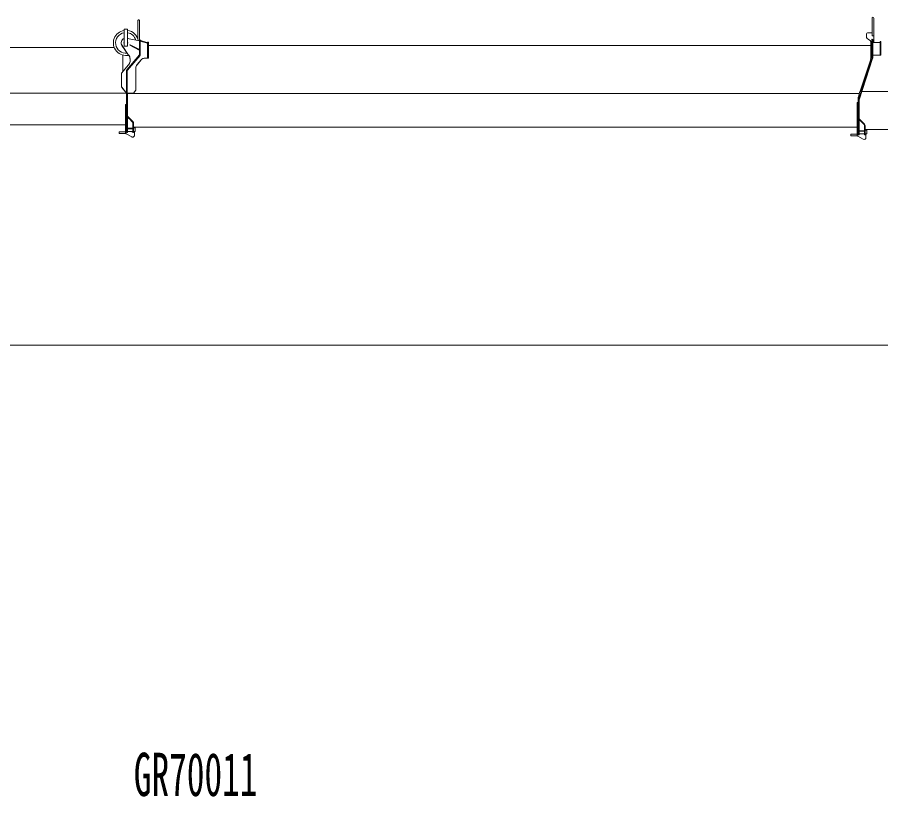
# Model space of a CAD drawing. Units: millimetres, scale not verified. Extents: x -33906 to 32977, y -25518 to 130343.
# Drawn here: x -6295 to 1896, y 324 to 7720 of the extents above; entities that cross this region are included whole.
import ezdxf
from ezdxf.enums import TextEntityAlignment as Align

# ---------------------------------------------------------------- set-up
doc = ezdxf.new("R2010")
doc.units = ezdxf.units.MM
doc.header["$LTSCALE"] = 200
doc.layers.add('0-0_0', color=7, linetype='Continuous', lineweight=18)
doc.styles.add('ＭＳ ゴシック', font='')
doc.styles.get('ＭＳ ゴシック').set_extended_font_data('MS Gothic')

# ---------------------------------------------------------------- blocks, each defined once
blk = doc.blocks.new('D8')
at = {"layer": '0-0_0'}
blk.add_line((18137.4, 19824.7), (-25862.6, 19824.7), dxfattribs=at)

msp = doc.modelspace()

# ---------------------------------------------------------------- linework, layer by layer
at = {"layer": '0-0_0', "color": 5}
for p, q in [((1813.6, 7712), (1813.6, 7674)), ((1829.6, 7712), (1829.6, 7674)), ((-5151.5, 7688.1), (-5150.9, 7691.2)), ((-5151.5, 7513.9), (-5151.5, 7688.1)), ((-5151.5, 7650.1), (-5150.9, 7650.1)), ((-5150.9, 7691.2), (-5149.2, 7693.8)), ((-5149.2, 7693.8), (-5146.6, 7695.5)), ((-5140.4, 7695.5), (-5137.8, 7693.8)), ((-5135.5, 7650.1), (-5136.1, 7650.1)), ((-5135.5, 7503.1), (-5135.5, 7688.1)), ((1813.6, 7542.5), (1813.6, 7674)), ((1829.6, 7480.5), (1829.6, 7674)), ((-5248.5, 7606.1), (-5280.5, 7606.1)), ((-5280.5, 7605.5), (-5280.5, 7606.1)), ((-5280.5, 7603.8), (-5280.5, 7605.5)), ((-5280.5, 7447.1), (-5280.5, 7603.8)), ((-5280.3, 7606), (-5280.3, 7447)), ((-5280.3, 7606), (-5248.3, 7606)), ((-5248.5, 7606.1), (-5248.5, 7447.1)), ((-5248.3, 7606), (-5248.3, 7447)), ((1759.6, 7562.5), (1759.6, 7535.3)), ((1769.6, 7572.5), (1813.6, 7572.5)), ((1813.6, 7542.5), (1829.6, 7542.5)), ((-5309.2, 7482.5), (-5309.4, 7474.2)), ((-5309.4, 7474.2), (-5308.1, 7466.1)), ((-5308.1, 7466.1), (-5305.4, 7458.3)), ((-5301.3, 7451.2), (-5305.4, 7458.3)), ((-5286, 7516.5), (-5286.2, 7516.7)), ((-5248.5, 7519.8), (-5135.5, 7497.1)), ((-5135.3, 7497), (-5248.3, 7519.7)), ((-5224.1, 7459.9), (-5227.4, 7453.7)), ((-5138.5, 7407.8), (-5227.4, 7453.7)), ((-5135.3, 7414), (-5224.1, 7459.9)), ((-5223.7, 7515), (-5223.6, 7514.8)), ((-5135.5, 7503.1), (-5128.5, 7503.1)), ((-5135.5, 7502.4), (-5135.5, 7503.1)), ((-5135.5, 7362.1), (-5135.5, 7502.4)), ((-5135.3, 7361.9), (-5135.3, 7503)), ((-5135.3, 7503), (-5128.3, 7503)), ((-5132.2, 7503.1), (-5131.6, 7503.5)), ((-5128.5, 7503.1), (-5128.5, 7502.4)), ((-5128.5, 7362.1), (-5128.5, 7502.4)), ((-5058.5, 7474.7), (-5128.5, 7492.5)), ((-5128.3, 7361.9), (-5128.3, 7503)), ((-5128.3, 7498.1), (-5063.3, 7481.6)), ((-5122.8, 7501.8), (-5125.4, 7503.5)), ((-5121.1, 7499.2), (-5122.8, 7501.8)), ((-5120.5, 7496.2), (-5121.1, 7499.2)), ((-5058.3, 7476.2), (-5063.3, 7481.6)), ((-5058.3, 7333), (-5058.3, 7485)), ((-5051.3, 7485), (-5058.3, 7485)), ((-5051.3, 7333), (-5051.3, 7485)), ((1767.5, 7519.5), (1794.8, 7498.5)), ((1781.2, 7509), (1795, 7498)), ((1802.6, 7482.6), (1802.6, 7480.5)), ((1802.6, 7474.9), (1802.6, 7480.5)), ((1802.6, 7480.5), (1811.1, 7480.5)), ((1802.6, 7474.9), (1802.6, 7442.8)), ((1811.1, 7507), (1811.1, 7382.5)), ((1818.6, 7510.3), (1818.6, 7511.5)), ((1820.1, 7507), (1820.1, 7382.5)), ((1820.1, 7480.5), (1889.6, 7480.5)), ((1889.6, 7490.5), (1895.6, 7490.5)), ((1889.6, 7490.5), (1889.6, 7430.5)), ((1895.6, 7490.5), (1895.6, 7430.5)), ((-5375.3, 7434), (-12138.3, 7434)), ((-5238.2, 7361.7), (-5301.3, 7451.2)), ((-5238, 7361.9), (-5301, 7451)), ((-5280.5, 7447.1), (-5248.5, 7447.1)), ((-5280.3, 7447), (-5248.3, 7447)), ((-5135.3, 7414), (-5138.5, 7407.8)), ((-5051.3, 7453), (1802.7, 7453)), ((1802.6, 7442.8), (1802.6, 7429.3)), ((1802.6, 7361.5), (1802.6, 7429.3)), ((1811.1, 7382.5), (1811.1, 7330.5)), ((1820.1, 7382.5), (1820.1, 7330.5)), ((1889.6, 7371.5), (1889.6, 7430.5)), ((1889.6, 7371.5), (1889.6, 7361.5)), ((1895.6, 7371.5), (1895.6, 7430.5)), ((1895.6, 7371.5), (1895.6, 7361.5)), ((-5293.3, 7203.6), (-5293.3, 7361.7)), ((-5264.3, 7358), (-5235.4, 7358)), ((-5254.5, 7221.4), (-5135.9, 7362.5)), ((-5254.3, 7221.3), (-5135.3, 7361.9)), ((-5249.2, 7216.9), (-5130.5, 7358)), ((-5248.9, 7216.8), (-5130, 7357.4)), ((-5231.1, 7281.6), (-5227.3, 7291.4)), ((-5158.5, 7270.2), (-5119.5, 7315.7)), ((-5158.5, 7269.5), (-5119.8, 7315.3)), ((-5130.5, 7358), (-5135.9, 7362.5)), ((-5135.5, 7362.1), (-5128.5, 7362.1)), ((-5135.3, 7361.9), (-5128.3, 7361.9)), ((-5130, 7357.4), (-5135.3, 7361.9)), ((-5119.5, 7315.7), (-5113.3, 7321.7)), ((-5106.2, 7326.6), (-5113.3, 7321.7)), ((-5106.2, 7326.6), (-5098.4, 7330.2)), ((-5098.4, 7330.2), (-5090.1, 7332.4)), ((-5081.5, 7333.1), (-5090.1, 7332.4)), ((-5081.6, 7333), (-5051.3, 7333)), ((-5058.5, 7333.1), (-5081.5, 7333.1)), ((1684.9, 6939.3), (1812.4, 7329)), ((1690.6, 6937.5), (1818.1, 7327.2)), ((1700.6, 7019.5), (1800.2, 7323.9)), ((1802.6, 7339.4), (1802.6, 7361.5)), ((1811.1, 7361.5), (1802.6, 7361.5)), ((1811.1, 7330.5), (1815.6, 7330.5)), ((1812.4, 7329), (1818.1, 7327.2)), ((1815.6, 7330.5), (1820.1, 7330.5)), ((1889.6, 7361.5), (1820.1, 7361.5)), ((1889.6, 7361.5), (1895.6, 7361.5)), ((-5242.5, 7263.9), (-5302.8, 7192.7)), ((-5302.6, 7192.6), (-5242.2, 7264)), ((-5258.5, 7210.5), (-5258, 7214.4)), ((-5258.5, 7003.1), (-5258.5, 7210.5)), ((-5258.3, 7003), (-5258.3, 7210.3)), ((-5258, 7214.4), (-5256.7, 7218.1)), ((-5254.5, 7221.4), (-5256.7, 7218.1)), ((-5251.5, 7210.5), (-5250.9, 7213.9)), ((-5251.5, 7001.1), (-5251.5, 7210.5)), ((-5251.3, 7001), (-5251.3, 7210.3)), ((-5250.9, 7213.9), (-5249.2, 7216.9)), ((-5236.2, 7272.3), (-5242.5, 7263.9)), ((-5236.2, 7272.3), (-5231.1, 7281.6)), ((-5170.5, 7029.1), (-5170.5, 7237.6)), ((-5170.3, 7237.2), (-5170.3, 7028.9)), ((-5167.4, 7255), (-5163.6, 7263)), ((-5158.5, 7270.2), (-5163.6, 7263)), ((-5307, 7184.4), (-5307.5, 7179.8)), ((-5307.5, 7067.1), (-5307.5, 7179.8)), ((-5307.3, 7067.4), (-5307.3, 7179.7)), ((-5305.3, 7188.8), (-5307, 7184.4)), ((-5302.8, 7192.7), (-5305.3, 7188.8)), ((-5305.5, 7058.4), (-5303.1, 7054.6)), ((-5258.3, 6999), (-5303.6, 7055.8)), ((-5258.5, 6999.1), (-5303.1, 7054.6)), ((-12138.3, 7000.5), (-5259.6, 7000.5)), ((-5254.5, 6999.1), (-5258.5, 7003.1)), ((-5258.5, 6999.1), (-5254.5, 6999.1)), ((-5249.5, 6998.1), (-5258.5, 6998.1)), ((-5258.5, 6893.1), (-5258.5, 6998.1)), ((-5258.3, 7003), (-5254.3, 6999)), ((-5258.3, 6999), (-5191.3, 6999)), ((-5258.3, 6627.6), (-5258.3, 6998.1)), ((-5258.3, 6998.1), (-5249.3, 6998.1)), ((-5253.5, 6999.1), (-5254.5, 6999.1)), ((-5253.5, 6999.1), (-5251.5, 7001.1)), ((-5253.5, 6999.1), (-5191.5, 6999.1)), ((-5251.3, 7001), (-5253.3, 6999)), ((-5249.5, 6998.1), (-5249.5, 6893.1)), ((-5249.3, 6627.6), (-5249.3, 6998.1)), ((1693, 6998), (-5249.3, 6998)), ((-5170.5, 7029.1), (-5191.5, 6999.1)), ((-5170.3, 7028.9), (-5191.3, 6999)), ((1683.3, 6969.3), (1698.6, 7014.5)), ((1699.6, 7016.5), (1698.6, 7014.5)), ((1699.1, 7015.5), (1709.8, 7015.5)), ((1699.6, 7016.5), (1700.6, 7019.5)), ((1716.2, 7015.5), (8637.5, 7015.5)), ((-5258.5, 6893.1), (-5267.5, 6893.1)), ((-5267.5, 6892.5), (-5267.5, 6893.1)), ((-5267.5, 6890.7), (-5267.5, 6892.5)), ((-5267.5, 6887.9), (-5267.5, 6890.7)), ((-5267.5, 6884.6), (-5267.5, 6887.9)), ((-5267.5, 6877.9), (-5267.5, 6884.6)), ((-5267.3, 6893.1), (-5267.3, 6648.7)), ((-5267.3, 6893.1), (-5258.3, 6893.1)), ((-5258.5, 6872.9), (-5258.5, 6893.1)), ((-5249.5, 6893.1), (-5258.5, 6893.1)), ((-5249.5, 6872.7), (-5249.5, 6893.1)), ((1671.6, 6911), (1671.6, 6903.6)), ((1680.6, 6911), (1671.6, 6911)), ((1671.6, 6903.6), (1671.6, 6864.9)), ((1680.6, 6937.5), (1680.6, 6953.2)), ((1680.6, 6937.5), (1680.6, 6893)), ((1680.6, 6937.5), (1689.6, 6937.5)), ((1680.6, 6893), (1680.6, 6604.8)), ((1684.9, 6939.3), (1690.6, 6937.5)), ((1689.6, 6937.5), (1689.6, 6893)), ((1689.6, 6893), (1689.6, 6604.6)), ((-5267.5, 6871.3), (-5267.5, 6877.9)), ((-5267.5, 6871.3), (-5267.5, 6864.8)), ((-5267.5, 6864.8), (-5267.5, 6858.8)), ((-5267.5, 6858.8), (-5267.5, 6853.3)), ((-5267.5, 6848.5), (-5267.5, 6853.3)), ((-5267.5, 6848.5), (-5267.5, 6837.7)), ((-5267.5, 6827), (-5267.5, 6837.7)), ((-5267.5, 6827), (-5267.5, 6819.5)), ((-5267.5, 6811.7), (-5267.5, 6819.5)), ((-5267.5, 6803.9), (-5267.5, 6811.7)), ((-5267.5, 6796.4), (-5267.5, 6803.9)), ((-5258.5, 6852.9), (-5258.5, 6872.9)), ((-5258.5, 6833), (-5258.5, 6852.9)), ((-5258.5, 6813.5), (-5258.5, 6833)), ((-5258.5, 6794.5), (-5258.5, 6813.5)), ((-5249.5, 6872.7), (-5249.5, 6852.4)), ((-5249.5, 6852.4), (-5249.5, 6832.3)), ((-5249.5, 6832.3), (-5249.5, 6812.6)), ((-5249.5, 6812.6), (-5249.5, 6793.4)), ((1671.6, 6864.9), (1671.6, 6826.4)), ((1671.6, 6826.4), (1671.6, 6773.9)), ((-5267.5, 6789.5), (-5267.5, 6796.4)), ((-5267.5, 6783.5), (-5267.5, 6789.5)), ((-5267.5, 6778.6), (-5267.5, 6783.5)), ((-5267.5, 6775), (-5267.5, 6778.6)), ((-5267.5, 6775), (-5267.5, 6765.5)), ((-5267.5, 6756.3), (-5267.5, 6765.5)), ((-5267.5, 6733.8), (-5267.5, 6740.9)), ((-5267.5, 6733.8), (-5267.5, 6727.5)), ((-5267.5, 6715.5), (-5267.5, 6718.2)), ((-5258.5, 6776.1), (-5258.5, 6794.5)), ((-5258.5, 6758.3), (-5258.5, 6776.1)), ((-5258.5, 6741.3), (-5258.5, 6758.3)), ((-5258.5, 6725.2), (-5258.5, 6741.3)), ((-5258.5, 6725.2), (-5258.5, 6710)), ((-5249.5, 6793.4), (-5249.5, 6774.7)), ((-5245.3, 6777), (-5249.5, 6772.7)), ((-5249.5, 6774.7), (-5249.5, 6756.8)), ((-5238.1, 6761.3), (-5249.5, 6772.7)), ((-5249.5, 6756.8), (-5249.5, 6739.7)), ((-5249.5, 6739.7), (-5249.5, 6723.4)), ((-5249.5, 6723.4), (-5249.5, 6708.2)), ((-5245.3, 6777), (-5229.6, 6761.3)), ((-5225.2, 6748.5), (-5238.1, 6761.3)), ((-5225.2, 6748.5), (-5238.1, 6761.3)), ((-5221, 6752.7), (-5229.6, 6761.3)), ((-5225.2, 6748.5), (-5212.7, 6735.9)), ((-5212.5, 6744.2), (-5221, 6752.7)), ((-5212.5, 6744.2), (-5221, 6752.7)), ((-5212.7, 6735.9), (-5200.4, 6723.6)), ((-5212.5, 6744.2), (-5204.3, 6736)), ((-5204.3, 6736), (-5196.2, 6727.9)), ((-5200.4, 6723.6), (-5198.6, 6721.1)), ((-5198.6, 6721.1), (-5197.8, 6718.9)), ((-5197.8, 6718.9), (-5197.5, 6716.6)), ((-5197.5, 6716.6), (-5197.5, 6702.4)), ((-5194.5, 6726), (-5196.2, 6727.9)), ((-5194.5, 6726), (-5193.3, 6723.9)), ((-5194.5, 6725.9), (-5194.5, 6726)), ((-5194.5, 6725.9), (-5193.3, 6723.9)), ((-5192.3, 6721.6), (-5192.1, 6720.6)), ((-5191.7, 6719.2), (-5191.9, 6720.3)), ((-5191.7, 6719.2), (-5191.5, 6716.6)), ((-5191.5, 6716.6), (-5191.5, 6702.7)), ((1671.6, 6773.9), (1671.6, 6744.3)), ((1671.6, 6744.3), (1671.6, 6701.9)), ((1689.6, 6750), (1693.9, 6754.2)), ((1738.7, 6700.9), (1689.6, 6750)), ((1743, 6705.2), (1693.9, 6754.2)), ((-5267.3, 6700), (-12133.3, 6700)), ((-5267.5, 6714.3), (-5267.5, 6715.5)), ((-5267.5, 6707.2), (-5267.5, 6714.3)), ((-5267.5, 6700.6), (-5267.5, 6707.2)), ((-5267.5, 6693.3), (-5267.5, 6700.6)), ((-5267.5, 6693.3), (-5267.5, 6686.7)), ((-5267.5, 6686.7), (-5267.5, 6681.1)), ((-5267.5, 6676.6), (-5267.5, 6681.1)), ((-5267.5, 6673.5), (-5267.5, 6676.6)), ((-5267.5, 6671.9), (-5267.5, 6673.5)), ((-5267.5, 6671.8), (-5267.5, 6671.9)), ((-5267.5, 6671.8), (-5267.5, 6669.2)), ((-5267.5, 6665.8), (-5267.5, 6669.2)), ((-5267.5, 6660), (-5267.5, 6665.8)), ((-5267.5, 6649.6), (-5267.5, 6651.8)), ((-5267.5, 6649.2), (-5267.5, 6649.6)), ((-5258.5, 6649.2), (-5267.5, 6649.2)), ((-5266.5, 6622.1), (-5266.5, 6649.2)), ((-5258.5, 6695.9), (-5258.5, 6710)), ((-5258.5, 6683), (-5258.5, 6695.9)), ((-5258.5, 6671.3), (-5258.5, 6683)), ((-5258.5, 6660.8), (-5258.5, 6671.3)), ((-5258.5, 6651.7), (-5258.5, 6660.8)), ((-5258.5, 6644), (-5258.5, 6651.7)), ((-5258.5, 6637.7), (-5258.5, 6644)), ((-5258.5, 6637.7), (-5258.5, 6633)), ((-5249.5, 6708.2), (-5249.5, 6694.1)), ((-5249.5, 6694.1), (-5249.5, 6681.2)), ((-5249.5, 6681.2), (-5249.5, 6669.5)), ((-5249.5, 6669.5), (-5249.5, 6659.1)), ((-5249.5, 6666.4), (-5197.5, 6666.4)), ((-5249.5, 6662.2), (-5197.5, 6662.2)), ((-5249.5, 6650.2), (-5249.5, 6659.1)), ((-5249.5, 6650.2), (-5249.5, 6642.7)), ((-5249.5, 6642.7), (-5249.5, 6636.6)), ((-5249.5, 6636.6), (-5249.5, 6632.1)), ((-5220.5, 6636.3), (-5197.5, 6636.3)), ((-5197.5, 6630.7), (-5217.9, 6636.3)), ((-5197.5, 6702.4), (-5197.5, 6689.3)), ((-5197.5, 6689.3), (-5197.5, 6677.3)), ((-5197.5, 6677.3), (-5197.5, 6666.4)), ((-5197.5, 6666.4), (-5197.5, 6656.8)), ((-5197.5, 6656.8), (-5197.5, 6648.5)), ((-5197.5, 6648.5), (-5197.5, 6641.6)), ((-5197.5, 6641.6), (-5197.5, 6636)), ((-5197.5, 6636), (-5197.5, 6631.8)), ((-5191.5, 6702.7), (-5191.5, 6689.7)), ((-5191.5, 6689.7), (-5191.5, 6677.9)), ((-5191.5, 6677.9), (-5191.5, 6667.2)), ((-5175.5, 6671.1), (-5191.5, 6671.1)), ((-5191.5, 6667.2), (-5191.5, 6657.7)), ((-5191.5, 6657.7), (-5191.5, 6649.4)), ((-5191.5, 6649.4), (-5191.5, 6642.4)), ((-5191.5, 6642.4), (-5191.5, 6636.7)), ((-5191.5, 6637.3), (-5183.5, 6635.1)), ((-5183.5, 6635.1), (-5191.5, 6637.3)), ((-5191.5, 6636.7), (-5191.5, 6632.4)), ((1671.7, 6677.5), (-5191.3, 6677.5)), ((-5175.5, 6635.1), (-5183.5, 6635.1)), ((-5183.5, 6635.1), (-5183.5, 6626.8)), ((1671.6, 6701.9), (1671.6, 6680.1)), ((1671.6, 6680.1), (1671.6, 6651.4)), ((1671.6, 6651.4), (1671.6, 6641.6)), ((1671.6, 6641.6), (1671.6, 6626.1)), ((1689.6, 6641.9), (1741.6, 6641.9)), ((1689.6, 6638.1), (1741.6, 6638.1)), ((1741.6, 6693.8), (1741.6, 6604.6)), ((1747.6, 6604.7), (1747.6, 6693.8)), ((8610.7, 6654.5), (1747.6, 6654.5)), ((1763.6, 6648.5), (1757.6, 6654.5)), ((-5328.3, 6618.5), (-5328.3, 6632.5)), ((-5266.3, 6632.5), (-5328.3, 6632.5)), ((-5328.3, 6618.5), (-5265.6, 6618.5)), ((-5293.5, 6632.5), (-5293.4, 6632.5)), ((-5293.4, 6617.7), (-5293.5, 6617.7)), ((-5265.6, 6618.1), (-5266.7, 6618.1)), ((-5264, 6615.5), (-5261.2, 6613.3)), ((-5261.2, 6613.3), (-5208.5, 6585.1)), ((-5258.5, 6629.7), (-5258.5, 6633)), ((-5258.5, 6629.7), (-5258.5, 6627.9)), ((-5258.5, 6627.9), (-5253.5, 6627.7)), ((-5253.5, 6627.7), (-5249.5, 6627.7)), ((-5249.5, 6629.1), (-5249.5, 6632.1)), ((-5249.5, 6629.1), (-5249.5, 6627.7)), ((-5208.5, 6585.1), (-5204.6, 6583.6)), ((-5200.5, 6583.1), (-5204.6, 6583.6)), ((-5200.5, 6583.1), (-5196.1, 6583.7)), ((-5197.5, 6631.8), (-5197.5, 6629)), ((-5197.5, 6629), (-5197.5, 6627.7)), ((-5197.5, 6627.7), (-5195.5, 6627.7)), ((-5196.1, 6583.7), (-5192, 6585.4)), ((-5191.5, 6627.9), (-5195.5, 6627.7)), ((-5192, 6585.4), (-5188.5, 6588.1)), ((-5191.5, 6632.4), (-5191.5, 6629.4)), ((-5191.5, 6629.4), (-5191.5, 6627.9)), ((-5183.5, 6626.8), (-5191.5, 6629)), ((-5188.5, 6588.1), (-5185.8, 6591.6)), ((-5185.8, 6591.6), (-5184.1, 6595.7)), ((-5183.5, 6600.1), (-5184.1, 6595.7)), ((-5183.5, 6600.1), (-5183.5, 6626.8)), ((1615.6, 6595.5), (1610.6, 6595.5)), ((1625.3, 6595.5), (1615.6, 6595.5)), ((1630.4, 6609.5), (1625.3, 6609.5)), ((1630.4, 6595.5), (1625.3, 6595.5)), ((1659.4, 6609.5), (1630.4, 6609.5)), ((1672.6, 6609.5), (1659.4, 6609.5)), ((1671.6, 6626.1), (1671.6, 6625.7)), ((1671.6, 6625.7), (1680.6, 6625.7)), ((1672.6, 6625.7), (1672.6, 6599.5)), ((1677.9, 6590.7), (1730.6, 6562.5)), ((1685.6, 6604.6), (1689.6, 6604.6)), ((1712.6, 6613.2), (1689.6, 6613.2)), ((1741.6, 6613.2), (1718.6, 6613.2)), ((1741.6, 6604.6), (1743.6, 6604.6)), ((1747.6, 6614.7), (1755.6, 6612.5)), ((1763.6, 6612.5), (1755.6, 6612.5)), ((1755.6, 6612.5), (1755.6, 6604.2)), ((1755.6, 6577.5), (1755.6, 6604.2))]:
    msp.add_line(p, q, dxfattribs=at)
at = {"layer": '0-0_0'}
for p, q in [((-5146.6, 7695.5), (-5143.5, 7696.1)), ((-5143.5, 7696.1), (-5140.4, 7695.5)), ((-5143.5, 7696.1), (-5143.5, 7695.4))]:
    msp.add_line(p, q, dxfattribs=at)
at = {"layer": '0-0_0', "color": 5}
for points in [[(-5137.8, 7693.8), (-5136.1, 7691.2), (-5135.5, 7688.1)], [(-5280.5, 7519.1), (-5287.5, 7515.8), (-5294.1, 7511), (-5299.8, 7505), (-5304.3, 7498.1), (-5307.5, 7490.5), (-5309.2, 7482.5)], [(-5245.4, 7519.2), (-5245.5, 7519.2), (-5248.5, 7520.3)], [(-5125.4, 7503.5), (-5128.5, 7504.1), (-5131.6, 7503.5)], [(-5238.2, 7361.7), (-5232.7, 7352.7), (-5228.4, 7343.1), (-5225.5, 7333), (-5223.9, 7322.6), (-5223.6, 7312)], [(-5227.3, 7291.4), (-5224.8, 7301.6), (-5223.6, 7312)], [(-5170.5, 7237.6), (-5169.7, 7246.4), (-5167.4, 7255)], [(-5307.5, 7067.1), (-5307, 7062.7), (-5305.5, 7058.4)], [(-5267.5, 6740.9), (-5267.5, 6748.5), (-5267.5, 6756.3)], [(-5267.5, 6718.2), (-5267.5, 6722.2), (-5267.5, 6727.5)], [(-5192.3, 6721.6), (-5193.3, 6723.9), (-5193.3, 6723.9)], [(-5267.5, 6651.8), (-5267.5, 6655.3), (-5267.5, 6660)], [(-5249.5, 6636.3), (-5226.5, 6636.3), (-5224.6, 6636.6), (-5222.4, 6636.6), (-5220.5, 6636.3)], [(-5175.5, 6635.1), (-5175.5, 6671.1), (-5181.9, 6677.5)], [(1763.6, 6612.5), (1763.6, 6648.5), (1747.6, 6648.5)], [(-5266.5, 6622.1), (-5265.9, 6618.6), (-5264, 6615.5)], [(1625.3, 6609.5), (1615.6, 6609.5), (1610.6, 6609.5), (1610.6, 6595.5)], [(1673.5, 6595.5), (1659.4, 6595.5), (1630.4, 6595.5)]]:
    msp.add_lwpolyline(points, dxfattribs=at)
for centre, radius, start, end in [((1821.6, 7712), 8, 0, 180), ((-5264.3, 7477), 119, 97.72638, 283.0723), ((-5264.3, 7477), 97.5, 99.4443, 277.80441), ((-5264.3, 7477), 119, 10.86688, 82.27273), ((-5264.3, 7477), 97.5, 16.13393, 80.5546), ((1769.6, 7562.5), 10, 90, 180), ((1779.6, 7535.3), 20, 180, 232.49586), ((-5264.3, 7477), 45, 110.81768, 215.29401), ((-5264.3, 7477), 20, 143.12465, 216.87623), ((-5264.3, 7477), 20, 323.13193, 36.86749), ((1782.6, 7482.6), 20, 0, 52.49586), ((1782.6, 7482.3), 20, 0.29191, 51.66666), ((1815.6, 7507), 4.5, 0, 180), ((-5303.2, 7315.6), 80, 319.76443, 35.29401), ((-5081.6, 7283), 50, 90, 139.76443), ((1752.6, 7339.4), 50, 341.89308, 0), ((-5241.3, 7210.3), 17, 139.76443, 180), ((-5241.3, 7210.3), 10, 139.76443, 180), ((-5120.3, 7237.2), 50, 139.76443, 180), ((-5287.3, 7179.7), 20, 139.76443, 180), ((-5287.3, 7067.4), 20, 180, 215.36171), ((1730.6, 6953.2), 50, 161.24135, 180), ((1731.6, 6693.8), 10, 0, 45), ((1731.6, 6693.8), 16, 0, 45), ((1682.6, 6599.5), 10, 180, 241.87625), ((1693.6, 6893), 288.5, 267.41734, 268.411), ((1738.6, 6577.5), 17, 241.87625, 0), ((1735.6, 6893), 288.5, 271.58899, 272.38388)]:
    msp.add_arc(centre, radius, start, end, dxfattribs=at)
msp.add_ellipse((1715.6, 6612.2), major_axis=(5, 0), ratio=0.228319, start_param=0.927295, end_param=2.214297, dxfattribs=at)

# ---------------------------------------------------------------- block references
at = {"layer": '0-0_0'}
msp.add_blockref('D8', (13459.3, -15216.3), dxfattribs=at)

# ---------------------------------------------------------------- texts
at = {"layer": '0-0_0', "style": 'ＭＳ ゴシック', "width": 0.6}
msp.add_text('GR70011', height=410.6, dxfattribs=at).set_placement((-5189.3, 207.2), align=Align.BOTTOM_LEFT)

doc.saveas('drawing.dxf')
